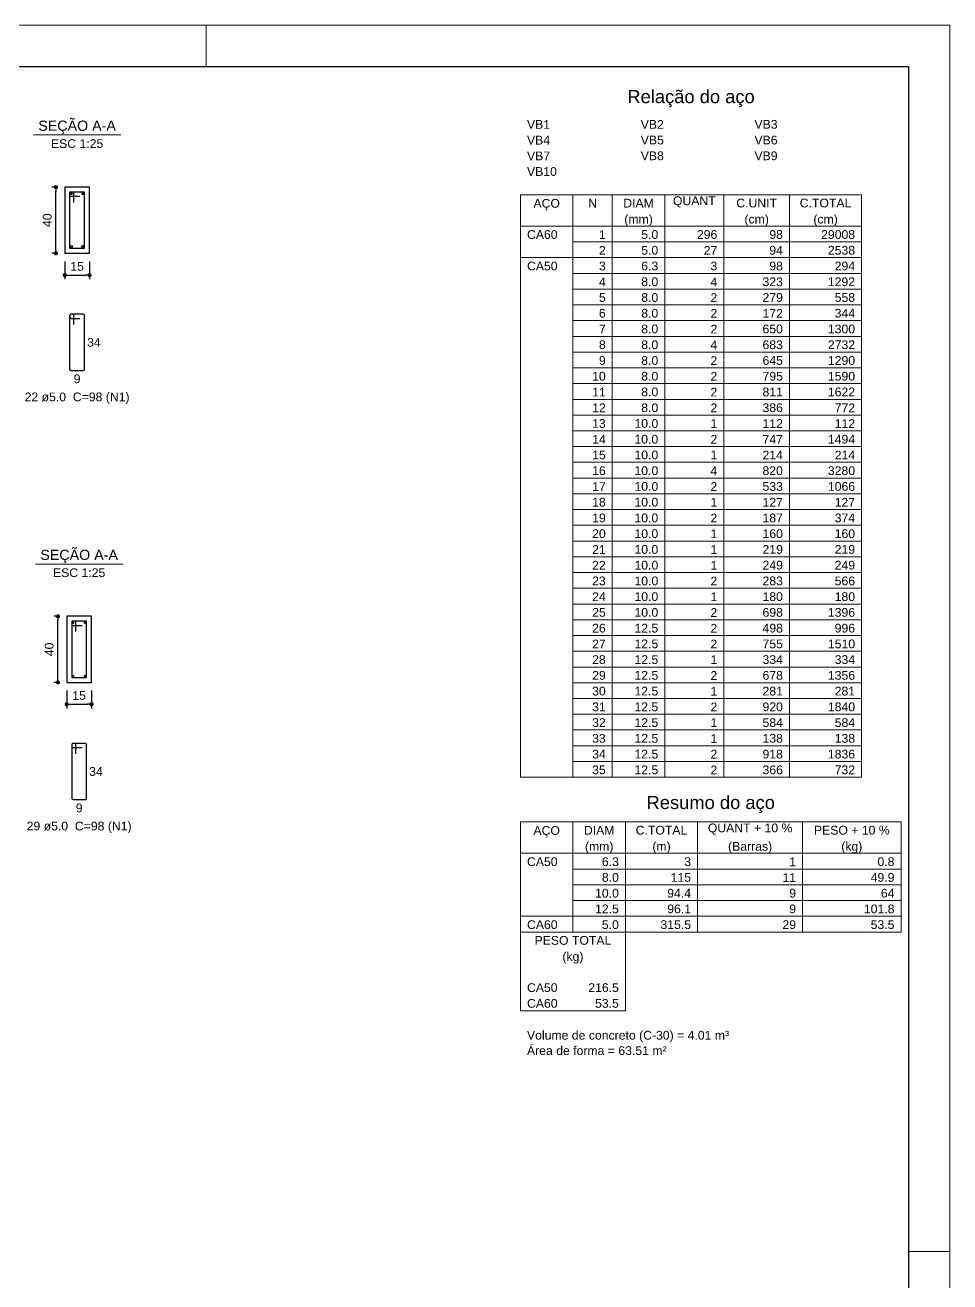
# Model space of a CAD drawing. Header units: millimetres. Extents: x 0 to 84.1, y 0 to 59.4.
# Drawn here: x 61.71 to 84.1, y 28.97 to 59.4 of the extents above; entities that cross this region are included whole.
import ezdxf

# ---------------------------------------------------------------- set-up
doc = ezdxf.new("R2010")
doc.units = ezdxf.units.MM
doc.header["$MEASUREMENT"] = 0
doc.layers.get('0').update_dxf_attribs({"color": 1, "lineweight": 13})
for name, color, linetype, lineweight in [('Descrição da armadura', 2, 'Continuous', 20), ('DT-Forma', 4, 'Continuous', 30), ('DT-Relação do aço', 2, 'Continuous', 20), ('DT-Textos', 2, 'Continuous', 20), ('FOLHA EXTERNA', 1, 'Continuous', 13), ('Folha_padrão', 3, 'Continuous', 25), ('Textos armaduras', 1, 'Continuous', 13)]:
    doc.layers.add(name, color=color, linetype=linetype, lineweight=lineweight)
for name, color, linetype in [('DT-Barras na forma', 170, 'Continuous'), ('DT-Barras no corte', 170, 'Continuous'), ('DT-Barras rebatidas', 170, 'Continuous'), ('DT-Cotas', 12, 'Continuous')]:
    doc.layers.add(name, color=color, linetype=linetype)
doc.styles.add('Arial', font='')
doc.styles.get('Arial').set_extended_font_data('Arial')
doc.dimstyles.new('UM_25.000000', dxfattribs={"dimtxt": 0.18, "dimasz": 0.1, "dimexe": 0.1, "dimexo": 0.2, "dimgap": 0, "dimtad": 1, "dimtih": 1, "dimtoh": 1, "dimdec": 1, "dimlfac": 25, "dimzin": 0, "dimdsep": 46, "dimtxsty": 'Standard', "dimcen": 0.09, "dimdle": 0.1, "dimadec": 1, "dimazin": 2, "dimtfac": 1, "dimtdec": 4, "dimtofl": 0, "dimtmove": 0, "dimatfit": 3, "dimfxl": 1, "dimtolj": 1, "dimarcsym": 0})

# ---------------------------------------------------------------- blocks, each defined once
blk = doc.blocks.new('_Dot')
at = {"color": 0, "linetype": 'ByBlock', "lineweight": -2}
blk.add_line((-0.5, 0), (-1, 0), dxfattribs=at)
at = {"color": 0, "linetype": 'ByBlock', "const_width": 0.5}
blk.add_lwpolyline([(-0.25, 0, 1), (0.25, 0, 1)], format="xyb", close=True, dxfattribs=at)
blk = doc.blocks.new('*D26')
at = {"layer": 'Defpoints', "color": 0}
for p in [(62.46005, 55.476), (62.67185, 55.476), (62.67185, 53.876)]:
    blk.add_point(p, dxfattribs=at)
at = {"layer": 'DT-Cotas', "color": 0, "lineweight": -2}
for p, q in [((62.47185, 55.476), (62.36005, 55.476)), ((62.46005, 53.976), (62.46005, 55.376)), ((62.47185, 53.876), (62.36005, 53.876))]:
    blk.add_line(p, q, dxfattribs=at)
at = {"layer": 'DT-Cotas', "color": 0, "lineweight": -2, "xscale": 0.1, "yscale": 0.1, "zscale": 0.1}
for p, rotation in [((62.46005, 55.476), 90), ((62.46005, 53.876), 270)]:
    blk.add_blockref('_Dot', p, dxfattribs=dict(at, rotation=rotation))
at = {"layer": 'DT-Cotas', "insert": (62.24825, 54.676), "char_height": 0.2118, "attachment_point": 5, "rotation": 90, "style": 'Arial'}
blk.add_mtext('\\A1;40', dxfattribs=at)
blk = doc.blocks.new('*D27')
at = {"layer": 'Defpoints', "color": 0}
for p in [(62.67185, 53.876), (63.27185, 53.876), (63.27185, 53.3465)]:
    blk.add_point(p, dxfattribs=at)
at = {"layer": 'DT-Cotas', "color": 0, "lineweight": -2}
for p, q in [((62.67185, 53.676), (62.67185, 53.2465)), ((63.27185, 53.676), (63.27185, 53.2465)), ((62.77185, 53.3465), (63.17185, 53.3465))]:
    blk.add_line(p, q, dxfattribs=at)
at = {"layer": 'DT-Cotas', "color": 0, "lineweight": -2, "xscale": 0.1, "yscale": 0.1, "zscale": 0.1, "rotation": 180}
blk.add_blockref('_Dot', (62.67185, 53.3465), dxfattribs=at)
at = {"layer": 'DT-Cotas', "color": 0, "lineweight": -2, "xscale": 0.1, "yscale": 0.1, "zscale": 0.1}
blk.add_blockref('_Dot', (63.27185, 53.3465), dxfattribs=at)
at = {"layer": 'DT-Cotas', "insert": (62.97185, 53.5583), "char_height": 0.2118, "attachment_point": 5, "rotation": 0.00573, "style": 'Arial'}
blk.add_mtext('\\A1;15', dxfattribs=at)
blk = doc.blocks.new('*D46')
at = {"layer": 'Defpoints', "color": 0}
for p in [(62.509059, 45.084727), (62.720859, 45.084727), (62.720859, 43.484727)]:
    blk.add_point(p, dxfattribs=at)
at = {"layer": 'DT-Cotas', "color": 0, "lineweight": -2}
for p, q in [((62.520859, 45.084727), (62.409059, 45.084727)), ((62.509059, 43.584727), (62.509059, 44.984727)), ((62.520859, 43.484727), (62.409059, 43.484727))]:
    blk.add_line(p, q, dxfattribs=at)
at = {"layer": 'DT-Cotas', "color": 0, "lineweight": -2, "xscale": 0.1, "yscale": 0.1, "zscale": 0.1}
for p, rotation in [((62.509059, 45.084727), 90), ((62.509059, 43.484727), 270)]:
    blk.add_blockref('_Dot', p, dxfattribs=dict(at, rotation=rotation))
at = {"layer": 'DT-Cotas', "insert": (62.297259, 44.284727), "char_height": 0.2118, "attachment_point": 5, "rotation": 90, "style": 'Arial'}
blk.add_mtext('\\A1;40', dxfattribs=at)
blk = doc.blocks.new('*D47')
at = {"layer": 'Defpoints', "color": 0}
for p in [(62.720859, 43.484727), (63.320859, 43.484727), (63.320859, 42.955227)]:
    blk.add_point(p, dxfattribs=at)
at = {"layer": 'DT-Cotas', "color": 0, "lineweight": -2}
for p, q in [((62.720859, 43.284727), (62.720859, 42.855227)), ((63.320859, 43.284727), (63.320859, 42.855227)), ((62.820859, 42.955227), (63.220859, 42.955227))]:
    blk.add_line(p, q, dxfattribs=at)
at = {"layer": 'DT-Cotas', "color": 0, "lineweight": -2, "xscale": 0.1, "yscale": 0.1, "zscale": 0.1, "rotation": 180}
blk.add_blockref('_Dot', (62.720859, 42.955227), dxfattribs=at)
at = {"layer": 'DT-Cotas', "color": 0, "lineweight": -2, "xscale": 0.1, "yscale": 0.1, "zscale": 0.1}
blk.add_blockref('_Dot', (63.320859, 42.955227), dxfattribs=at)
at = {"layer": 'DT-Cotas', "insert": (63.020859, 43.167027), "char_height": 0.2118, "attachment_point": 5, "rotation": 0.0057296, "style": 'Arial'}
blk.add_mtext('\\A1;15', dxfattribs=at)

msp = doc.modelspace()

# ---------------------------------------------------------------- linework, layer by layer
at = {"layer": 'DT-Barras na forma'}
for p, q in [((62.8918, 55.356), (62.7919, 55.356)), ((62.7919, 55.356), (62.7919, 53.996)), ((63.1519, 55.356), (62.7919, 55.356)), ((62.7919, 55.356), (62.7919, 55.256)), ((62.7919, 55.256), (63.0419, 55.256)), ((62.8918, 55.106), (62.8918, 55.356)), ((63.1519, 53.996), (63.1519, 55.356)), ((62.7919, 53.996), (63.1519, 53.996)), ((62.9409, 44.9647), (62.8409, 44.9647)), ((62.8409, 44.9647), (62.8409, 43.6047)), ((63.2009, 44.9647), (62.8409, 44.9647)), ((62.8409, 44.9647), (62.8409, 44.8647)), ((62.8409, 44.8647), (63.0909, 44.8647)), ((62.9409, 44.7147), (62.9409, 44.9647)), ((63.2009, 43.6047), (63.2009, 44.9647)), ((62.8409, 43.6047), (63.2009, 43.6047))]:
    msp.add_line(p, q, dxfattribs=at)
at = {"layer": 'DT-Barras no corte'}
for centre, radius in [((62.8319, 55.316), 0.02), ((63.1118, 55.316), 0.02), ((62.8368, 54.041), 0.025), ((63.1068, 54.041), 0.025), ((62.8769, 44.9287), 0.016), ((63.1649, 44.9287), 0.016), ((62.8769, 43.6407), 0.016), ((63.1649, 43.6407), 0.016)]:
    msp.add_circle(centre, radius, dxfattribs=at)
at = {"layer": 'DT-Barras rebatidas'}
for p, q in [((62.7919, 52.3693), (62.7919, 51.0693)), ((62.7919, 52.3693), (62.7919, 52.3293)), ((62.8618, 52.3993), (62.8219, 52.3993)), ((63.1219, 52.3993), (62.8219, 52.3993)), ((62.8918, 52.1493), (62.8918, 52.3693)), ((63.1519, 51.0693), (63.1519, 52.3693)), ((62.8219, 52.2993), (63.0419, 52.2993)), ((62.8219, 51.0393), (63.1219, 51.0393)), ((62.9108, 42.008), (62.8709, 42.008)), ((63.1709, 42.008), (62.8709, 42.008)), ((62.8409, 41.978), (62.8409, 40.678)), ((62.8409, 41.978), (62.8409, 41.938)), ((62.8709, 41.908), (63.0909, 41.908)), ((62.9409, 41.758), (62.9408, 41.978)), ((63.2009, 40.678), (63.2009, 41.978)), ((62.8709, 40.648), (63.1709, 40.648))]:
    msp.add_line(p, q, dxfattribs=at)
for centre, start, end in [((62.8219, 52.3693), 90.00002, 180), ((62.8219, 52.3693), 90.00006, 180), ((62.8618, 52.3693), 0, 90.00002), ((63.1219, 52.3693), 0.00002, 89.99999), ((62.8219, 52.3293), 180, 270), ((62.8219, 51.0693), 180, 270), ((63.1219, 51.0693), 270, 0.00002), ((62.8709, 41.978), 90.00002, 180), ((62.8709, 41.978), 89.99999, 180), ((62.9108, 41.978), 0, 90.00002), ((63.1709, 41.978), 0.00002, 90), ((62.8709, 41.938), 180, 270), ((62.8709, 40.678), 180, 270), ((63.1709, 40.678), 270, 0.00002)]:
    msp.add_arc(centre, 0.03, start, end, dxfattribs=at)
at = {"layer": 'DT-Forma'}
for p, q in [((63.2719, 55.476), (62.6718, 55.476)), ((62.6718, 55.476), (62.6718, 53.876)), ((63.2719, 53.876), (63.2719, 55.476)), ((62.6718, 53.876), (63.2719, 53.876)), ((63.3209, 45.0847), (62.7209, 45.0847)), ((62.7209, 45.0847), (62.7209, 43.4847)), ((63.3209, 43.4847), (63.3209, 45.0847)), ((62.7209, 43.4847), (63.3209, 43.4847))]:
    msp.add_line(p, q, dxfattribs=at)
at = {"layer": 'DT-Relação do aço', "linetype": 'Continuous'}
for p, q in [((73.7044, 55.2949), (81.9646, 55.2949)), ((73.7044, 55.2949), (73.7044, 54.5324)), ((74.9752, 55.2949), (74.9752, 54.5324)), ((75.9283, 55.2949), (75.9283, 54.5324)), ((77.1991, 55.2949), (77.1991, 54.5324)), ((78.6287, 55.2949), (78.6287, 54.5324)), ((80.2172, 55.2949), (80.2172, 54.5324)), ((81.9646, 55.2949), (81.9646, 54.5324)), ((73.7044, 54.5324), (81.9646, 54.5324)), ((73.7044, 54.5324), (81.9646, 54.5324)), ((73.7044, 54.5324), (73.7044, 41.189)), ((74.9752, 54.5324), (74.9752, 41.189)), ((75.9283, 54.5324), (75.9283, 41.189)), ((77.1991, 54.5324), (77.1991, 41.189)), ((78.6287, 54.5324), (78.6287, 41.189)), ((80.2172, 54.5324), (80.2172, 41.189)), ((81.9646, 54.5324), (81.9646, 41.189)), ((74.9752, 54.1511), (81.9646, 54.1511)), ((73.7044, 53.7699), (81.9646, 53.7699)), ((74.9752, 53.3887), (81.9646, 53.3887)), ((74.9752, 53.0074), (81.9646, 53.0074)), ((74.9752, 52.6262), (81.9646, 52.6262)), ((74.9752, 52.2449), (81.9646, 52.2449)), ((74.9752, 51.8637), (81.9646, 51.8637)), ((74.9752, 51.4825), (81.9646, 51.4825)), ((74.9752, 51.1012), (81.9646, 51.1012)), ((74.9752, 50.72), (81.9646, 50.72)), ((74.9752, 50.3387), (81.9646, 50.3387)), ((74.9752, 49.9575), (81.9646, 49.9575)), ((74.9752, 49.5763), (81.9646, 49.5763)), ((74.9752, 49.195), (81.9646, 49.195)), ((74.9752, 48.8138), (81.9646, 48.8138)), ((74.9752, 48.4325), (81.9646, 48.4325)), ((74.9752, 48.0513), (81.9646, 48.0513)), ((74.9752, 47.6701), (81.9646, 47.6701)), ((74.9752, 47.2888), (81.9646, 47.2888)), ((74.9752, 46.9076), (81.9646, 46.9076)), ((74.9752, 46.5263), (81.9646, 46.5263)), ((74.9752, 46.1451), (81.9646, 46.1451)), ((74.9752, 45.7639), (81.9646, 45.7639)), ((74.9752, 45.3826), (81.9646, 45.3826)), ((74.9752, 45.0014), (81.9646, 45.0014)), ((74.9752, 44.6201), (81.9646, 44.6201)), ((74.9752, 44.2389), (81.9646, 44.2389)), ((74.9752, 43.8577), (81.9646, 43.8577)), ((74.9752, 43.4764), (81.9646, 43.4764)), ((74.9752, 43.0952), (81.9646, 43.0952)), ((74.9752, 42.7139), (81.9646, 42.7139)), ((74.9752, 42.3327), (81.9646, 42.3327)), ((74.9752, 41.9515), (81.9646, 41.9515)), ((74.9752, 41.5702), (81.9646, 41.5702)), ((73.7044, 41.189), (81.9646, 41.189)), ((73.7044, 40.1088), (82.9177, 40.1088)), ((73.7044, 40.1088), (73.7044, 39.3463)), ((74.9752, 40.1088), (74.9752, 39.3463)), ((76.246, 40.1088), (76.246, 39.3463)), ((77.9933, 40.1088), (77.9933, 39.3463)), ((80.5349, 40.1088), (80.5349, 39.3463)), ((82.9177, 40.1088), (82.9177, 39.3463)), ((73.7044, 39.3463), (82.9177, 39.3463)), ((73.7044, 39.3463), (74.9752, 39.3463)), ((73.7044, 39.3463), (73.7044, 37.4401)), ((74.9752, 39.3463), (76.246, 39.3463)), ((74.9752, 39.3463), (74.9752, 37.4401)), ((76.246, 39.3463), (77.9933, 39.3463)), ((76.246, 39.3463), (76.246, 37.4401)), ((77.9933, 39.3463), (80.5349, 39.3463)), ((77.9933, 39.3463), (77.9933, 37.4401)), ((80.5349, 39.3463), (82.9177, 39.3463)), ((80.5349, 39.3463), (80.5349, 37.4401)), ((82.9177, 39.3463), (82.9177, 37.4401)), ((74.9752, 38.9651), (76.246, 38.9651)), ((76.246, 38.9651), (77.9933, 38.9651)), ((77.9933, 38.9651), (80.5349, 38.9651)), ((80.5349, 38.9651), (82.9177, 38.9651)), ((74.9752, 38.5838), (76.246, 38.5838)), ((76.246, 38.5838), (77.9933, 38.5838)), ((77.9933, 38.5838), (80.5349, 38.5838)), ((80.5349, 38.5838), (82.9177, 38.5838)), ((74.9752, 38.2026), (76.246, 38.2026)), ((76.246, 38.2026), (77.9933, 38.2026)), ((77.9933, 38.2026), (80.5349, 38.2026)), ((80.5349, 38.2026), (82.9177, 38.2026)), ((73.7044, 37.8214), (74.9752, 37.8214)), ((74.9752, 37.8214), (76.246, 37.8214)), ((76.246, 37.8214), (77.9933, 37.8214)), ((77.9933, 37.8214), (80.5349, 37.8214)), ((80.5349, 37.8214), (82.9177, 37.8214)), ((73.7044, 37.4401), (82.9177, 37.4401)), ((73.7044, 37.4401), (73.7044, 36.2964)), ((76.246, 37.4401), (76.246, 36.2964)), ((73.7044, 36.2964), (73.7044, 35.5339)), ((76.246, 36.2964), (76.246, 35.5339)), ((73.7044, 35.5339), (76.246, 35.5339))]:
    msp.add_line(p, q, dxfattribs=at)
at = {"layer": 'DT-Textos'}
for p, q in [((61.9128, 56.7409), (64.0309, 56.7409)), ((61.9619, 46.3496), (64.0799, 46.3496))]:
    msp.add_line(p, q, dxfattribs=at)
at = {"layer": 'FOLHA EXTERNA', "color": 2, "linetype": 'Continuous'}
for points in [[(0, 0), (84.1, 0), (84.1, 59.4), (0, 59.4), (0, 0)], [(66.1, 59.4), (66.1, 58.4076)], [(83.1, 29.7076), (84.1, 29.7076)]]:
    msp.add_lwpolyline(points, dxfattribs=at)
at = {"layer": 'Folha_padrão', "color": 6, "linetype": 'Continuous'}
msp.add_lwpolyline([(3, 58.4), (83.1, 58.4), (83.1, 1), (3, 1), (3, 58.4)], dxfattribs=at)

# ---------------------------------------------------------------- texts
at = {"layer": 'Descrição da armadura', "char_height": 0.2118, "width": 5.080617, "attachment_point": 8, "line_spacing_factor": 0.9, "style": 'Arial'}
for s, insert in [('22 ø5.0  C=98 (N1)', (62.9719, 50.228)), ('29 ø5.0  C=98 (N1)', (63.0213, 39.8371))]:
    msp.add_mtext(s, dxfattribs=dict(at, insert=insert))
at = {"layer": 'DT-Relação do aço', "color": 7, "line_spacing_factor": 0.9, "style": 'Arial'}
for s, insert, char_height, width, attachment_point in [('Relação do aço', (77.8345, 57.4129), 0.3177, 6.167544, 8), ('VB1', (73.8633, 56.8897), 0.2118, 1.11873, 7), ('VB2', (76.6167, 56.8897), 0.2118, 1.11873, 7), ('VB3', (79.3701, 56.8897), 0.2118, 1.11873, 7), ('VB4', (73.8633, 56.5085), 0.2118, 1.11873, 7), ('VB5', (76.6167, 56.5085), 0.2118, 1.11873, 7), ('VB6', (79.3701, 56.5085), 0.2118, 1.11873, 7), ('VB7', (73.8633, 56.1272), 0.2118, 1.11873, 7), ('VB8', (76.6167, 56.1272), 0.2118, 1.11873, 7), ('VB9', (79.3701, 56.1272), 0.2118, 1.11873, 7), ('VB10', (73.8633, 55.746), 0.2118, 1.44773, 7), ('AÇO', (74.3398, 54.9136), 0.2118, 1.282746, 8), ('N', (75.4518, 54.9835), 0.2118, 0.427474, 8), ('DIAM', (76.5637, 54.9835), 0.2118, 1.479694, 8), ('QUANT', (77.9139, 54.9835), 0.2118, 2.07183, 8), ('C.UNIT', (79.423, 54.9835), 0.2118, 1.97271, 8), ('C.TOTAL', (81.0909, 54.9835), 0.2118, 2.499305, 8), ('(mm)', (76.5637, 54.5324), 0.2118, 1.379929, 8), ('(cm)', (79.423, 54.5324), 0.2118, 1.182981, 8), ('(cm)', (81.0909, 54.5324), 0.2118, 1.182981, 8), ('CA60', (73.8633, 54.221), 0.2118, 1.48034, 7), ('1', (75.7695, 54.221), 0.2118, 0.329, 9), ('5.0', (77.0403, 54.221), 0.2118, 0.822339, 9), ('296', (78.4699, 54.221), 0.2118, 0.987001, 9), ('98', (80.0584, 54.221), 0.2118, 0.658001, 9), ('29008', (81.8057, 54.221), 0.2118, 1.645001, 9), ('2', (75.7695, 53.8398), 0.2118, 0.329, 9), ('5.0', (77.0403, 53.8398), 0.2118, 0.822339, 9), ('27', (78.4699, 53.8398), 0.2118, 0.658001, 9), ('94', (80.0584, 53.8398), 0.2118, 0.658001, 9), ('2538', (81.8057, 53.8398), 0.2118, 1.316001, 9), ('CA50', (73.8633, 53.4586), 0.2118, 1.48034, 7), ('3', (75.7695, 53.4586), 0.2118, 0.329, 9), ('6.3', (77.0403, 53.4586), 0.2118, 0.822339, 9), ('3', (78.4699, 53.4586), 0.2118, 0.329, 9), ('98', (80.0584, 53.4586), 0.2118, 0.658001, 9), ('294', (81.8057, 53.4586), 0.2118, 0.987001, 9), ('4', (75.7695, 53.0773), 0.2118, 0.329, 9), ('8.0', (77.0403, 53.0773), 0.2118, 0.822339, 9), ('4', (78.4699, 53.0773), 0.2118, 0.329, 9), ('323', (80.0584, 53.0773), 0.2118, 0.987001, 9), ('1292', (81.8057, 53.0773), 0.2118, 1.316001, 9), ('5', (75.7695, 52.6961), 0.2118, 0.329, 9), ('8.0', (77.0403, 52.6961), 0.2118, 0.822339, 9), ('2', (78.4699, 52.6961), 0.2118, 0.329, 9), ('279', (80.0584, 52.6961), 0.2118, 0.987001, 9), ('558', (81.8057, 52.6961), 0.2118, 0.987001, 9), ('6', (75.7695, 52.3148), 0.2118, 0.329, 9), ('8.0', (77.0403, 52.3148), 0.2118, 0.822339, 9), ('2', (78.4699, 52.3148), 0.2118, 0.329, 9), ('172', (80.0584, 52.3148), 0.2118, 0.987001, 9), ('344', (81.8057, 52.3148), 0.2118, 0.987001, 9), ('7', (75.7695, 51.9336), 0.2118, 0.329, 9), ('8.0', (77.0403, 51.9336), 0.2118, 0.822339, 9), ('2', (78.4699, 51.9336), 0.2118, 0.329, 9), ('650', (80.0584, 51.9336), 0.2118, 0.987001, 9), ('1300', (81.8057, 51.9336), 0.2118, 1.316001, 9), ('8', (75.7695, 51.5524), 0.2118, 0.329, 9), ('8.0', (77.0403, 51.5524), 0.2118, 0.822339, 9), ('4', (78.4699, 51.5524), 0.2118, 0.329, 9), ('683', (80.0584, 51.5524), 0.2118, 0.987001, 9), ('2732', (81.8057, 51.5524), 0.2118, 1.316001, 9), ('9', (75.7695, 51.1711), 0.2118, 0.329, 9), ('8.0', (77.0403, 51.1711), 0.2118, 0.822339, 9), ('2', (78.4699, 51.1711), 0.2118, 0.329, 9), ('645', (80.0584, 51.1711), 0.2118, 0.987001, 9), ('1290', (81.8057, 51.1711), 0.2118, 1.316001, 9), ('10', (75.7695, 50.7899), 0.2118, 0.658001, 9), ('8.0', (77.0403, 50.7899), 0.2118, 0.822339, 9), ('2', (78.4699, 50.7899), 0.2118, 0.329, 9), ('795', (80.0584, 50.7899), 0.2118, 0.987001, 9), ('1590', (81.8057, 50.7899), 0.2118, 1.316001, 9), ('11', (75.7695, 50.4086), 0.2118, 0.658001, 9), ('8.0', (77.0403, 50.4086), 0.2118, 0.822339, 9), ('2', (78.4699, 50.4086), 0.2118, 0.329, 9), ('811', (80.0584, 50.4086), 0.2118, 0.987001, 9), ('1622', (81.8057, 50.4086), 0.2118, 1.316001, 9), ('12', (75.7695, 50.0274), 0.2118, 0.658001, 9), ('8.0', (77.0403, 50.0274), 0.2118, 0.822339, 9), ('2', (78.4699, 50.0274), 0.2118, 0.329, 9), ('386', (80.0584, 50.0274), 0.2118, 0.987001, 9), ('772', (81.8057, 50.0274), 0.2118, 0.987001, 9), ('13', (75.7695, 49.6462), 0.2118, 0.658001, 9), ('10.0', (77.0403, 49.6462), 0.2118, 1.15134, 9), ('1', (78.4699, 49.6462), 0.2118, 0.329, 9), ('112', (80.0584, 49.6462), 0.2118, 0.987001, 9), ('112', (81.8057, 49.6462), 0.2118, 0.987001, 9), ('14', (75.7695, 49.2649), 0.2118, 0.658001, 9), ('10.0', (77.0403, 49.2649), 0.2118, 1.15134, 9), ('2', (78.4699, 49.2649), 0.2118, 0.329, 9), ('747', (80.0584, 49.2649), 0.2118, 0.987001, 9), ('1494', (81.8057, 49.2649), 0.2118, 1.316001, 9), ('15', (75.7695, 48.8837), 0.2118, 0.658001, 9), ('10.0', (77.0403, 48.8837), 0.2118, 1.15134, 9), ('1', (78.4699, 48.8837), 0.2118, 0.329, 9), ('214', (80.0584, 48.8837), 0.2118, 0.987001, 9), ('214', (81.8057, 48.8837), 0.2118, 0.987001, 9), ('16', (75.7695, 48.5024), 0.2118, 0.658001, 9), ('10.0', (77.0403, 48.5024), 0.2118, 1.15134, 9), ('4', (78.4699, 48.5024), 0.2118, 0.329, 9), ('820', (80.0584, 48.5024), 0.2118, 0.987001, 9), ('3280', (81.8057, 48.5024), 0.2118, 1.316001, 9), ('17', (75.7695, 48.1212), 0.2118, 0.658001, 9), ('10.0', (77.0403, 48.1212), 0.2118, 1.15134, 9), ('2', (78.4699, 48.1212), 0.2118, 0.329, 9), ('533', (80.0584, 48.1212), 0.2118, 0.987001, 9), ('1066', (81.8057, 48.1212), 0.2118, 1.316001, 9), ('18', (75.7695, 47.74), 0.2118, 0.658001, 9), ('10.0', (77.0403, 47.74), 0.2118, 1.15134, 9), ('1', (78.4699, 47.74), 0.2118, 0.329, 9), ('127', (80.0584, 47.74), 0.2118, 0.987001, 9), ('127', (81.8057, 47.74), 0.2118, 0.987001, 9), ('19', (75.7695, 47.3587), 0.2118, 0.658001, 9), ('10.0', (77.0403, 47.3587), 0.2118, 1.15134, 9), ('2', (78.4699, 47.3587), 0.2118, 0.329, 9), ('187', (80.0584, 47.3587), 0.2118, 0.987001, 9), ('374', (81.8057, 47.3587), 0.2118, 0.987001, 9), ('20', (75.7695, 46.9775), 0.2118, 0.658001, 9), ('10.0', (77.0403, 46.9775), 0.2118, 1.15134, 9), ('1', (78.4699, 46.9775), 0.2118, 0.329, 9), ('160', (80.0584, 46.9775), 0.2118, 0.987001, 9), ('160', (81.8057, 46.9775), 0.2118, 0.987001, 9), ('21', (75.7695, 46.5962), 0.2118, 0.658001, 9), ('10.0', (77.0403, 46.5962), 0.2118, 1.15134, 9), ('1', (78.4699, 46.5962), 0.2118, 0.329, 9), ('219', (80.0584, 46.5962), 0.2118, 0.987001, 9), ('219', (81.8057, 46.5962), 0.2118, 0.987001, 9), ('22', (75.7695, 46.215), 0.2118, 0.658001, 9), ('10.0', (77.0403, 46.215), 0.2118, 1.15134, 9), ('1', (78.4699, 46.215), 0.2118, 0.329, 9), ('249', (80.0584, 46.215), 0.2118, 0.987001, 9), ('249', (81.8057, 46.215), 0.2118, 0.987001, 9), ('23', (75.7695, 45.8338), 0.2118, 0.658001, 9), ('10.0', (77.0403, 45.8338), 0.2118, 1.15134, 9), ('2', (78.4699, 45.8338), 0.2118, 0.329, 9), ('283', (80.0584, 45.8338), 0.2118, 0.987001, 9), ('566', (81.8057, 45.8338), 0.2118, 0.987001, 9), ('24', (75.7695, 45.4525), 0.2118, 0.658001, 9), ('10.0', (77.0403, 45.4525), 0.2118, 1.15134, 9), ('1', (78.4699, 45.4525), 0.2118, 0.329, 9), ('180', (80.0584, 45.4525), 0.2118, 0.987001, 9), ('180', (81.8057, 45.4525), 0.2118, 0.987001, 9), ('25', (75.7695, 45.0713), 0.2118, 0.658001, 9), ('10.0', (77.0403, 45.0713), 0.2118, 1.15134, 9), ('2', (78.4699, 45.0713), 0.2118, 0.329, 9), ('698', (80.0584, 45.0713), 0.2118, 0.987001, 9), ('1396', (81.8057, 45.0713), 0.2118, 1.316001, 9), ('26', (75.7695, 44.69), 0.2118, 0.658001, 9), ('12.5', (77.0403, 44.69), 0.2118, 1.15134, 9), ('2', (78.4699, 44.69), 0.2118, 0.329, 9), ('498', (80.0584, 44.69), 0.2118, 0.987001, 9), ('996', (81.8057, 44.69), 0.2118, 0.987001, 9), ('27', (75.7695, 44.3088), 0.2118, 0.658001, 9), ('12.5', (77.0403, 44.3088), 0.2118, 1.15134, 9), ('2', (78.4699, 44.3088), 0.2118, 0.329, 9), ('755', (80.0584, 44.3088), 0.2118, 0.987001, 9), ('1510', (81.8057, 44.3088), 0.2118, 1.316001, 9), ('28', (75.7695, 43.9276), 0.2118, 0.658001, 9), ('12.5', (77.0403, 43.9276), 0.2118, 1.15134, 9), ('1', (78.4699, 43.9276), 0.2118, 0.329, 9), ('334', (80.0584, 43.9276), 0.2118, 0.987001, 9), ('334', (81.8057, 43.9276), 0.2118, 0.987001, 9), ('29', (75.7695, 43.5463), 0.2118, 0.658001, 9), ('12.5', (77.0403, 43.5463), 0.2118, 1.15134, 9), ('2', (78.4699, 43.5463), 0.2118, 0.329, 9), ('678', (80.0584, 43.5463), 0.2118, 0.987001, 9), ('1356', (81.8057, 43.5463), 0.2118, 1.316001, 9), ('30', (75.7695, 43.1651), 0.2118, 0.658001, 9), ('12.5', (77.0403, 43.1651), 0.2118, 1.15134, 9), ('1', (78.4699, 43.1651), 0.2118, 0.329, 9), ('281', (80.0584, 43.1651), 0.2118, 0.987001, 9), ('281', (81.8057, 43.1651), 0.2118, 0.987001, 9), ('31', (75.7695, 42.7838), 0.2118, 0.658001, 9), ('12.5', (77.0403, 42.7838), 0.2118, 1.15134, 9), ('2', (78.4699, 42.7838), 0.2118, 0.329, 9), ('920', (80.0584, 42.7838), 0.2118, 0.987001, 9), ('1840', (81.8057, 42.7838), 0.2118, 1.316001, 9), ('32', (75.7695, 42.4026), 0.2118, 0.658001, 9), ('12.5', (77.0403, 42.4026), 0.2118, 1.15134, 9), ('1', (78.4699, 42.4026), 0.2118, 0.329, 9), ('584', (80.0584, 42.4026), 0.2118, 0.987001, 9), ('584', (81.8057, 42.4026), 0.2118, 0.987001, 9), ('33', (75.7695, 42.0214), 0.2118, 0.658001, 9), ('12.5', (77.0403, 42.0214), 0.2118, 1.15134, 9), ('1', (78.4699, 42.0214), 0.2118, 0.329, 9), ('138', (80.0584, 42.0214), 0.2118, 0.987001, 9), ('138', (81.8057, 42.0214), 0.2118, 0.987001, 9), ('34', (75.7695, 41.6401), 0.2118, 0.658001, 9), ('12.5', (77.0403, 41.6401), 0.2118, 1.15134, 9), ('2', (78.4699, 41.6401), 0.2118, 0.329, 9), ('918', (80.0584, 41.6401), 0.2118, 0.987001, 9), ('1836', (81.8057, 41.6401), 0.2118, 1.316001, 9), ('35', (75.7695, 41.2589), 0.2118, 0.658001, 9), ('12.5', (77.0403, 41.2589), 0.2118, 1.15134, 9), ('2', (78.4699, 41.2589), 0.2118, 0.329, 9), ('366', (80.0584, 41.2589), 0.2118, 0.987001, 9), ('732', (81.8057, 41.2589), 0.2118, 0.987001, 9), ('Resumo do aço', (78.3111, 40.3206), 0.3177, 6.216458, 8), ('AÇO', (74.3398, 39.7276), 0.2118, 1.282746, 8), ('DIAM', (75.6106, 39.7975), 0.2118, 1.479694, 8), ('C.TOTAL', (77.1197, 39.7975), 0.2118, 2.499305, 8), ('QUANT + 10 %', (79.2642, 39.7975), 0.2118, 4.094584, 8), ('PESO + 10 %', (81.7263, 39.7975), 0.2118, 3.667756, 8), ('(mm)', (75.6106, 39.3463), 0.2118, 1.379929, 8), ('(m)', (77.1197, 39.3463), 0.2118, 0.886912, 8), ('(Barras)', (79.2642, 39.3463), 0.2118, 2.136726, 8), ('(kg)', (81.7263, 39.3463), 0.2118, 1.018965, 8), ('CA50', (73.8633, 39.035), 0.2118, 1.48034, 7), ('6.3', (76.0871, 39.035), 0.2118, 0.822339, 9), ('3', (77.8345, 39.035), 0.2118, 0.329, 9), ('1', (80.3761, 39.035), 0.2118, 0.329, 9), ('0.8', (82.7588, 39.035), 0.2118, 0.822339, 9), ('8.0', (76.0871, 38.6537), 0.2118, 0.822339, 9), ('115', (77.8345, 38.6537), 0.2118, 0.987001, 9), ('11', (80.3761, 38.6537), 0.2118, 0.658001, 9), ('49.9', (82.7588, 38.6537), 0.2118, 1.15134, 9), ('10.0', (76.0871, 38.2725), 0.2118, 1.15134, 9), ('94.4', (77.8345, 38.2725), 0.2118, 1.15134, 9), ('9', (80.3761, 38.2725), 0.2118, 0.329, 9), ('64', (82.7588, 38.2725), 0.2118, 0.658001, 9), ('12.5', (76.0871, 37.8913), 0.2118, 1.15134, 9), ('96.1', (77.8345, 37.8913), 0.2118, 1.15134, 9), ('9', (80.3761, 37.8913), 0.2118, 0.329, 9), ('101.8', (82.7588, 37.8913), 0.2118, 1.48034, 9), ('CA60', (73.8633, 37.51), 0.2118, 1.48034, 7), ('5.0', (76.0871, 37.51), 0.2118, 0.822339, 9), ('315.5', (77.8345, 37.51), 0.2118, 1.48034, 9), ('29', (80.3761, 37.51), 0.2118, 0.658001, 9), ('53.5', (82.7588, 37.51), 0.2118, 1.15134, 9), ('PESO TOTAL', (74.9752, 37.1288), 0.2118, 3.716831, 8), ('(kg)', (74.9752, 36.6776), 0.2118, 1.018965, 8), ('CA50', (73.8633, 35.9851), 0.2118, 1.48034, 7), ('216.5', (76.0871, 35.9851), 0.2118, 1.48034, 9), ('CA60', (73.8633, 35.6038), 0.2118, 1.48034, 7), ('53.5', (76.0871, 35.6038), 0.2118, 1.15134, 9), ('Volume de concreto (C-30) = 4.01 m³', (73.8633, 34.7714), 0.2118, 9.782836, 7), ('Área de forma = 63.51 m²', (73.8633, 34.4601), 0.2118, 6.757583, 7)]:
    msp.add_mtext(s, dxfattribs=dict(at, insert=insert, char_height=char_height, width=width, attachment_point=attachment_point))
at = {"layer": 'DT-Textos', "attachment_point": 8, "line_spacing_factor": 0.798, "style": 'Arial'}
for s, insert, char_height, width in [('SEÇÃO A-A', (62.9719, 56.765), 0.2471, 2.66868), ('ESC 1:25', (62.9719, 56.4229), 0.2118, 2.03328), ('SEÇÃO A-A', (63.0213, 46.3741), 0.2471, 2.66868), ('ESC 1:25', (63.0213, 46.032), 0.2118, 2.03328)]:
    msp.add_mtext(s, dxfattribs=dict(at, insert=insert, char_height=char_height, width=width))
at = {"layer": 'Textos armaduras', "char_height": 0.2118, "line_spacing_factor": 0.9, "style": 'Arial'}
for s, insert, width, attachment_point in [('34', (63.2144, 51.8252), 1.058001, 1), ('9', (62.9719, 50.942), 0.729, 2), ('34', (63.2635, 41.4339), 1.058001, 1), ('9', (63.0209, 40.5507), 0.729, 2)]:
    msp.add_mtext(s, dxfattribs=dict(at, insert=insert, width=width, attachment_point=attachment_point))

# ---------------------------------------------------------------- dimensions: what is measured, and where the dimension line sits
at = {"layer": 'DT-Cotas'}
for base, p1, p2, picture, middle in [((62.4601, 55.476), (62.6718, 53.876), (62.6718, 55.476), '*D26', (62.2483, 54.676)), ((62.5091, 45.0847), (62.7209, 43.4847), (62.7209, 45.0847), '*D46', (62.2973, 44.2847))]:
    dim = msp.add_linear_dim(base=base, p1=p1, p2=p2, angle=90, dimstyle='UM_25.000000', override={"dimtxt": 0.2118, "dimasz": 0.1, "dimexe": 0.1, "dimexo": 0.2, "dimtad": 1, "dimtih": 0, "dimtoh": 0, "dimdec": 1, "dimlfac": 25, "dimzin": 8, "dimtxsty": 'Arial', "dimblk": 'Dot', "dimblk1": 'Dot', "dimblk2": 'Dot', "dimsah": 1, "dimdle": 0.1, "dimse1": 0, "dimse2": 0, "dimclrt": 256, "dimadec": 1, "dimazin": 3, "dimtmove": 2, "dimldrblk": 'Dot'}, dxfattribs=at)
    dim.commit()
    dim.dimension.update_dxf_attribs({"geometry": picture, "text_midpoint": middle, "dimtype": 160, "text_rotation": 90})
for base, p1, p2, picture, middle in [((63.2719, 53.3465), (62.6718, 53.876), (63.2719, 53.876), '*D27', (62.9719, 53.5583)), ((63.3209, 42.9552), (62.7209, 43.4847), (63.3209, 43.4847), '*D47', (63.0209, 43.167))]:
    dim = msp.add_linear_dim(base=base, p1=p1, p2=p2, dimstyle='UM_25.000000', override={"dimtxt": 0.2118, "dimasz": 0.1, "dimexe": 0.1, "dimexo": 0.2, "dimtad": 1, "dimtih": 0, "dimtoh": 0, "dimdec": 1, "dimlfac": 25, "dimzin": 8, "dimtxsty": 'Arial', "dimblk": 'Dot', "dimblk1": 'Dot', "dimblk2": 'Dot', "dimsah": 1, "dimdle": 0.1, "dimse1": 0, "dimse2": 0, "dimclrt": 256, "dimadec": 1, "dimazin": 3, "dimtmove": 2, "dimldrblk": 'Dot'}, dxfattribs=at)
    dim.commit()
    dim.dimension.update_dxf_attribs({"geometry": picture, "text_midpoint": middle, "dimtype": 160, "text_rotation": 0.00573})

doc.saveas('drawing.dxf')
